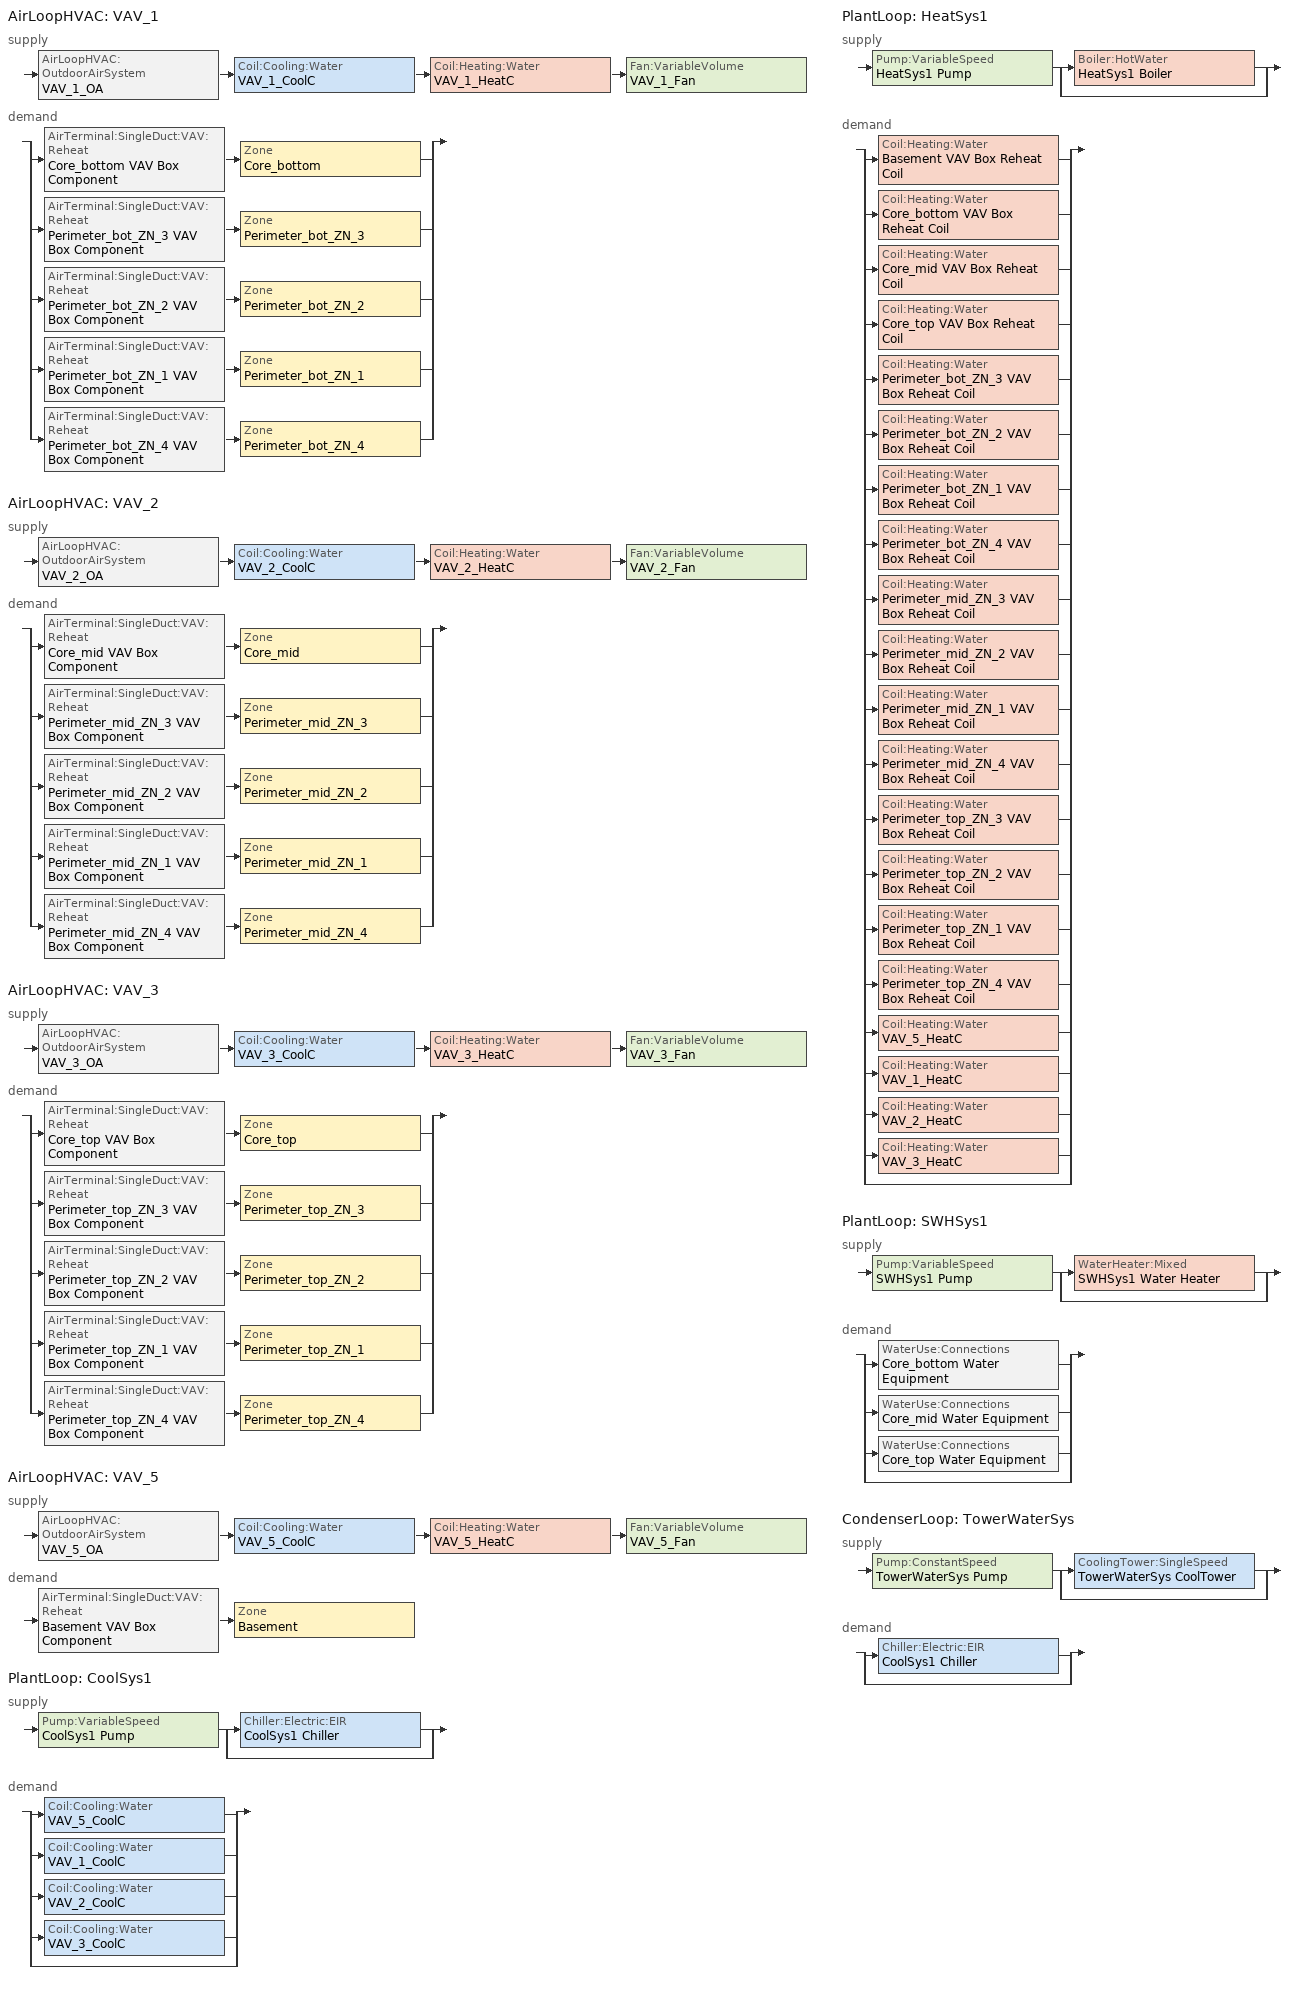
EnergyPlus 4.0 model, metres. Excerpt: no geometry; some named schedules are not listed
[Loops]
AirLoopHVAC 'VAV_1'
 supply: AirLoopHVAC:OutdoorAirSystem 'VAV_1_OA' > Coil:Cooling:Water 'VAV_1_CoolC' > Coil:Heating:Water 'VAV_1_HeatC' > Fan:VariableVolume 'VAV_1_Fan'
 demand: split
  | AirTerminal:SingleDuct:VAV:Reheat 'Core_bottom VAV Box Component' > Zone 'Core_bottom'
  | AirTerminal:SingleDuct:VAV:Reheat 'Perimeter_bot_ZN_3 VAV Box Component' > Zone 'Perimeter_bot_ZN_3'
  | AirTerminal:SingleDuct:VAV:Reheat 'Perimeter_bot_ZN_2 VAV Box Component' > Zone 'Perimeter_bot_ZN_2'
  | AirTerminal:SingleDuct:VAV:Reheat 'Perimeter_bot_ZN_1 VAV Box Component' > Zone 'Perimeter_bot_ZN_1'
  | AirTerminal:SingleDuct:VAV:Reheat 'Perimeter_bot_ZN_4 VAV Box Component' > Zone 'Perimeter_bot_ZN_4'
AirLoopHVAC 'VAV_2'
 supply: AirLoopHVAC:OutdoorAirSystem 'VAV_2_OA' > Coil:Cooling:Water 'VAV_2_CoolC' > Coil:Heating:Water 'VAV_2_HeatC' > Fan:VariableVolume 'VAV_2_Fan'
 demand: split
  | AirTerminal:SingleDuct:VAV:Reheat 'Core_mid VAV Box Component' > Zone 'Core_mid'
  | AirTerminal:SingleDuct:VAV:Reheat 'Perimeter_mid_ZN_3 VAV Box Component' > Zone 'Perimeter_mid_ZN_3'
  | AirTerminal:SingleDuct:VAV:Reheat 'Perimeter_mid_ZN_2 VAV Box Component' > Zone 'Perimeter_mid_ZN_2'
  | AirTerminal:SingleDuct:VAV:Reheat 'Perimeter_mid_ZN_1 VAV Box Component' > Zone 'Perimeter_mid_ZN_1'
  | AirTerminal:SingleDuct:VAV:Reheat 'Perimeter_mid_ZN_4 VAV Box Component' > Zone 'Perimeter_mid_ZN_4'
AirLoopHVAC 'VAV_3'
 supply: AirLoopHVAC:OutdoorAirSystem 'VAV_3_OA' > Coil:Cooling:Water 'VAV_3_CoolC' > Coil:Heating:Water 'VAV_3_HeatC' > Fan:VariableVolume 'VAV_3_Fan'
 demand: split
  | AirTerminal:SingleDuct:VAV:Reheat 'Core_top VAV Box Component' > Zone 'Core_top'
  | AirTerminal:SingleDuct:VAV:Reheat 'Perimeter_top_ZN_3 VAV Box Component' > Zone 'Perimeter_top_ZN_3'
  | AirTerminal:SingleDuct:VAV:Reheat 'Perimeter_top_ZN_2 VAV Box Component' > Zone 'Perimeter_top_ZN_2'
  | AirTerminal:SingleDuct:VAV:Reheat 'Perimeter_top_ZN_1 VAV Box Component' > Zone 'Perimeter_top_ZN_1'
  | AirTerminal:SingleDuct:VAV:Reheat 'Perimeter_top_ZN_4 VAV Box Component' > Zone 'Perimeter_top_ZN_4'
AirLoopHVAC 'VAV_5'
 supply: AirLoopHVAC:OutdoorAirSystem 'VAV_5_OA' > Coil:Cooling:Water 'VAV_5_CoolC' > Coil:Heating:Water 'VAV_5_HeatC' > Fan:VariableVolume 'VAV_5_Fan'
 demand: AirTerminal:SingleDuct:VAV:Reheat 'Basement VAV Box Component' > Zone 'Basement'
PlantLoop 'CoolSys1'
 supply: Pump:VariableSpeed 'CoolSys1 Pump' > split
  | Chiller:Electric:EIR 'CoolSys1 Chiller'
  | bypass
 demand: split
  | Coil:Cooling:Water 'VAV_5_CoolC'
  | Coil:Cooling:Water 'VAV_1_CoolC'
  | Coil:Cooling:Water 'VAV_2_CoolC'
  | Coil:Cooling:Water 'VAV_3_CoolC'
  | bypass
PlantLoop 'HeatSys1'
 supply: Pump:VariableSpeed 'HeatSys1 Pump' > split
  | Boiler:HotWater 'HeatSys1 Boiler'
  | bypass
 demand: split
  | Coil:Heating:Water 'Basement VAV Box Reheat Coil'
  | Coil:Heating:Water 'Core_bottom VAV Box Reheat Coil'
  | Coil:Heating:Water 'Core_mid VAV Box Reheat Coil'
  | Coil:Heating:Water 'Core_top VAV Box Reheat Coil'
  | Coil:Heating:Water 'Perimeter_bot_ZN_3 VAV Box Reheat Coil'
  | Coil:Heating:Water 'Perimeter_bot_ZN_2 VAV Box Reheat Coil'
  | Coil:Heating:Water 'Perimeter_bot_ZN_1 VAV Box Reheat Coil'
  | Coil:Heating:Water 'Perimeter_bot_ZN_4 VAV Box Reheat Coil'
  | Coil:Heating:Water 'Perimeter_mid_ZN_3 VAV Box Reheat Coil'
  | Coil:Heating:Water 'Perimeter_mid_ZN_2 VAV Box Reheat Coil'
  | Coil:Heating:Water 'Perimeter_mid_ZN_1 VAV Box Reheat Coil'
  | Coil:Heating:Water 'Perimeter_mid_ZN_4 VAV Box Reheat Coil'
  | Coil:Heating:Water 'Perimeter_top_ZN_3 VAV Box Reheat Coil'
  | Coil:Heating:Water 'Perimeter_top_ZN_2 VAV Box Reheat Coil'
  | Coil:Heating:Water 'Perimeter_top_ZN_1 VAV Box Reheat Coil'
  | Coil:Heating:Water 'Perimeter_top_ZN_4 VAV Box Reheat Coil'
  | Coil:Heating:Water 'VAV_5_HeatC'
  | Coil:Heating:Water 'VAV_1_HeatC'
  | Coil:Heating:Water 'VAV_2_HeatC'
  | Coil:Heating:Water 'VAV_3_HeatC'
  | bypass
PlantLoop 'SWHSys1'
 supply: Pump:VariableSpeed 'SWHSys1 Pump' > split
  | WaterHeater:Mixed 'SWHSys1 Water Heater'
  | bypass
 demand: split
  | WaterUse:Connections 'Core_bottom Water Equipment'
  | WaterUse:Connections 'Core_mid Water Equipment'
  | WaterUse:Connections 'Core_top Water Equipment'
  | bypass
CondenserLoop 'TowerWaterSys'
 supply: Pump:ConstantSpeed 'TowerWaterSys Pump' > split
  | CoolingTower:SingleSpeed 'TowerWaterSys CoolTower'
  | bypass
 demand: split
  | Chiller:Electric:EIR 'CoolSys1 Chiller'
  | bypass
[Fan:VariableVolume] Availability Schedule=HVACOperationSchd; Maximum Flow Rate {m3/s}=AUTOSIZE; Minimum Flow Rate {m3/s}=0; Motor In Airstream Fraction=1; Fan Coefficient 1=0.0407599; Fan Coefficient 2=0.088045; Fan Coefficient 3=-0.0729261; Fan Coefficient 4=0.94374; Fan Coefficient 5=0
Name | Fan Efficiency | Pressure Rise | Motor Efficiency
VAV_1_Fan | 0.6006 | 1017.592 | 0.924
VAV_2_Fan | 0.6175 | 1017.592 | 0.95
VAV_3_Fan | 0.6045 | 1017.592 | 0.93
VAV_5_Fan | 0.58175 | 1109.648 | 0.895
[Coil:Heating:Water] Availablility Schedule=ALWAYS_ON; U-Factor Times Area Value {W/K}=AUTOSIZE; Maximum Water Flow Rate {m3/s}=AUTOSIZE; Coil Peformance input method=UFactorTimesAreaAndDesignWaterFlowRate; Nominal Capacity=AUTOSIZE; Design Inlet Water Temperature=82.2; Design Inlet Air Temperature=16.6; Design Outlet Water Temperature=71.1; Design Outlet Air Temperature=32.2
Basement VAV Box Reheat Coil; Core_bottom VAV Box Reheat Coil; Core_mid VAV Box Reheat Coil; Core_top VAV Box Reheat Coil; Perimeter_bot_ZN_1 VAV Box Reheat Coil; Perimeter_bot_ZN_2 VAV Box Reheat Coil; Perimeter_bot_ZN_3 VAV Box Reheat Coil; Perimeter_bot_ZN_4 VAV Box Reheat Coil; Perimeter_mid_ZN_1 VAV Box Reheat Coil; Perimeter_mid_ZN_2 VAV Box Reheat Coil; Perimeter_mid_ZN_3 VAV Box Reheat Coil; Perimeter_mid_ZN_4 VAV Box Reheat Coil; Perimeter_top_ZN_1 VAV Box Reheat Coil; Perimeter_top_ZN_2 VAV Box Reheat Coil; Perimeter_top_ZN_3 VAV Box Reheat Coil; Perimeter_top_ZN_4 VAV Box Reheat Coil; VAV_1_HeatC; VAV_2_HeatC; VAV_3_HeatC; VAV_5_HeatC
[Coil:Cooling:Water] Availability Schedule=ALWAYS_ON; Design Water Flow Rate {m3/s}=AUTOSIZE; Design Air Flow Rate {m3/s}=AUTOSIZE; Design Inlet Water Temperature {C}=AUTOSIZE; Design Inlet Air Temperature {C}=AUTOSIZE; Design Outlet Air Temperature {C}=AUTOSIZE; Design Inlet Humidity Ratio {kg-H2O/kg-air}=AUTOSIZE; Design Outlet Humidity Ratio {kg-H2O/kg-air}=AUTOSIZE; Type of Analysise {*******}=SimpleAnalysis; Heat Exchanger Configuration {*********}=CrossFlow
VAV_3_CoolC; VAV_2_CoolC; VAV_1_CoolC; VAV_5_CoolC
[AirTerminal:SingleDuct:VAV:Reheat] Availability Schedule=ALWAYS_ON; Maximum Air Flow Rate {m3/s}=AUTOSIZE; Zone Minimum Air Flow Input Method=Constant; Constant Minimum Air Flow Fraction=0.3; Maximum Hot Water or Steam Flow Rate {m3/s}=AUTOSIZE; Minimum Hot Water or Steam Flow Rate {m3/s}=0; Convergence Tolerance=0.001; Damper Heating Action=NORMAL
Name | Reheat Coil
Basement VAV Box Component | Basement VAV Box Reheat Coil
Core_bottom VAV Box Component | Core_bottom VAV Box Reheat Coil
Core_mid VAV Box Component | Core_mid VAV Box Reheat Coil
Core_top VAV Box Component | Core_top VAV Box Reheat Coil
Perimeter_bot_ZN_1 VAV Box Component | Perimeter_bot_ZN_1 VAV Box Reheat Coil
Perimeter_bot_ZN_2 VAV Box Component | Perimeter_bot_ZN_2 VAV Box Reheat Coil
Perimeter_bot_ZN_3 VAV Box Component | Perimeter_bot_ZN_3 VAV Box Reheat Coil
Perimeter_bot_ZN_4 VAV Box Component | Perimeter_bot_ZN_4 VAV Box Reheat Coil
Perimeter_mid_ZN_1 VAV Box Component | Perimeter_mid_ZN_1 VAV Box Reheat Coil
Perimeter_mid_ZN_2 VAV Box Component | Perimeter_mid_ZN_2 VAV Box Reheat Coil
Perimeter_mid_ZN_3 VAV Box Component | Perimeter_mid_ZN_3 VAV Box Reheat Coil
Perimeter_mid_ZN_4 VAV Box Component | Perimeter_mid_ZN_4 VAV Box Reheat Coil
Perimeter_top_ZN_1 VAV Box Component | Perimeter_top_ZN_1 VAV Box Reheat Coil
Perimeter_top_ZN_2 VAV Box Component | Perimeter_top_ZN_2 VAV Box Reheat Coil
Perimeter_top_ZN_3 VAV Box Component | Perimeter_top_ZN_3 VAV Box Reheat Coil
Perimeter_top_ZN_4 VAV Box Component | Perimeter_top_ZN_4 VAV Box Reheat Coil
[Zone equipment]
Basement: Basement VAV Box Component
Core_bottom: Core_bottom VAV Box Component
Core_mid: Core_mid VAV Box Component
Core_top: Core_top VAV Box Component
Perimeter_bot_ZN_1: Perimeter_bot_ZN_1 VAV Box Component
Perimeter_bot_ZN_2: Perimeter_bot_ZN_2 VAV Box Component
Perimeter_bot_ZN_3: Perimeter_bot_ZN_3 VAV Box Component
Perimeter_bot_ZN_4: Perimeter_bot_ZN_4 VAV Box Component
Perimeter_mid_ZN_1: Perimeter_mid_ZN_1 VAV Box Component
Perimeter_mid_ZN_2: Perimeter_mid_ZN_2 VAV Box Component
Perimeter_mid_ZN_3: Perimeter_mid_ZN_3 VAV Box Component
Perimeter_mid_ZN_4: Perimeter_mid_ZN_4 VAV Box Component
Perimeter_top_ZN_1: Perimeter_top_ZN_1 VAV Box Component
Perimeter_top_ZN_2: Perimeter_top_ZN_2 VAV Box Component
Perimeter_top_ZN_3: Perimeter_top_ZN_3 VAV Box Component
Perimeter_top_ZN_4: Perimeter_top_ZN_4 VAV Box Component
[Sizing:Zone] Zone Cooling Design Supply Air Temperature {C}=12.8; Zone Heating Design Supply Air Temperature {C}=50; Zone Cooling Design Supply Air Humidity Ratio {kg-H20/kg-air}=0.0085; Zone Heating Design Supply Air Humidity Ratio {kg-H20/kg-air}=0.008; Outdoor Air Method=Flow/Person; Outside Air Flow per Person {(m3/s)/person}=0.01; Cooling Design Air Flow Method {Flow/Zone | DesignDay | DesignDayWithLimit}=DesignDay; Heating Design Air Flow Method {Flow/Zone | DesignDay}=DesignDay
Basement; Core_bottom; Core_mid; Core_top; Perimeter_bot_ZN_1; Perimeter_bot_ZN_2; Perimeter_bot_ZN_3; Perimeter_bot_ZN_4; Perimeter_mid_ZN_1; Perimeter_mid_ZN_2; Perimeter_mid_ZN_3; Perimeter_mid_ZN_4; Perimeter_top_ZN_1; Perimeter_top_ZN_2; Perimeter_top_ZN_3; Perimeter_top_ZN_4
[ZoneControl:Thermostat] Control Type Schedule=Dual Zone Control Type Sched
Name | Zone | Control 1
Basement Thermostat | Basement | Basement DualSPSched
Core_bottom Thermostat | Core_bottom | Core_bottom DualSPSched
Core_mid Thermostat | Core_mid | Core_mid DualSPSched
Core_top Thermostat | Core_top | Core_top DualSPSched
Perimeter_bot_ZN_1 Thermostat | Perimeter_bot_ZN_1 | Perimeter_bot_ZN_1 DualSPSched
Perimeter_bot_ZN_2 Thermostat | Perimeter_bot_ZN_2 | Perimeter_bot_ZN_2 DualSPSched
Perimeter_bot_ZN_3 Thermostat | Perimeter_bot_ZN_3 | Perimeter_bot_ZN_3 DualSPSched
Perimeter_bot_ZN_4 Thermostat | Perimeter_bot_ZN_4 | Perimeter_bot_ZN_4 DualSPSched
Perimeter_mid_ZN_1 Thermostat | Perimeter_mid_ZN_1 | Perimeter_mid_ZN_1 DualSPSched
Perimeter_mid_ZN_2 Thermostat | Perimeter_mid_ZN_2 | Perimeter_mid_ZN_2 DualSPSched
Perimeter_mid_ZN_3 Thermostat | Perimeter_mid_ZN_3 | Perimeter_mid_ZN_3 DualSPSched
Perimeter_mid_ZN_4 Thermostat | Perimeter_mid_ZN_4 | Perimeter_mid_ZN_4 DualSPSched
Perimeter_top_ZN_1 Thermostat | Perimeter_top_ZN_1 | Perimeter_top_ZN_1 DualSPSched
Perimeter_top_ZN_2 Thermostat | Perimeter_top_ZN_2 | Perimeter_top_ZN_2 DualSPSched
Perimeter_top_ZN_3 Thermostat | Perimeter_top_ZN_3 | Perimeter_top_ZN_3 DualSPSched
Perimeter_top_ZN_4 Thermostat | Perimeter_top_ZN_4 | Perimeter_top_ZN_4 DualSPSched
[ThermostatSetpoint:DualSetpoint] Heating Setpoint Temperature Schedule=HTGSETP_SCH; Cooling Setpoint Temperature Schedule=CLGSETP_SCH
Basement DualSPSched; Core_bottom DualSPSched; Core_mid DualSPSched; Core_top DualSPSched; Perimeter_bot_ZN_1 DualSPSched; Perimeter_bot_ZN_2 DualSPSched; Perimeter_bot_ZN_3 DualSPSched; Perimeter_bot_ZN_4 DualSPSched; Perimeter_mid_ZN_1 DualSPSched; Perimeter_mid_ZN_2 DualSPSched; Perimeter_mid_ZN_3 DualSPSched; Perimeter_mid_ZN_4 DualSPSched; Perimeter_top_ZN_1 DualSPSched; Perimeter_top_ZN_2 DualSPSched; Perimeter_top_ZN_3 DualSPSched; Perimeter_top_ZN_4 DualSPSched
[Sizing:System] Type Of Load To Size On {Sensible}=Sensible; Design Outdoor Air Flow Rate {m3/s}=AUTOSIZE; Minimum System Air Flow Ratio=0.3; Preheat Design Temperature {C}=7; Preheat Design Humidity Ratio {kg-H2O/kg-air}=0.008; Precool Design Temperature {C}=12.8; Precool Design Humidity Ratio {kg-H2O/kg-air}=0.008; Central Cooling Design Supply Air Temperature {C}=12.8; Central Heating Design Supply Air Temperature {C}=16.7; Sizing Option {Coincident | NonCoincident}=NonCoincident; 100% Outdoor Air in Cooling {Yes | No}=No; 100% Outdoor Air in Heating {Yes | No}=No; Central Cooling Design Supply Air Humidity Ratio {kg-H2O/kg-air}=0.0085; Central Heating Design Supply Air Humidity Ratio {kg-H2O/kg-air}=0.008; Cooling Design Air Flow Method=DesignDay; Heating Design Air Flow Method=DesignDay
VAV_1; VAV_2; VAV_3; VAV_5
[Controller:OutdoorAir] Minimum Outdoor Air Flow Rate {m3/s}=AUTOSIZE; Maximum Outdoor Air Flow Rate {m3/s}=AUTOSIZE; Economizer Control Type=DifferentialDryBulb; Economizer Control Action Type=ModulateFlow; Economizer Maximum Limit Dry-Bulb Temperature {C}=28; Economizer Maximum Limit Enthalpy {J/kg}=64000; Economizer Minimum Limit Dry-Bulb Temperature {C}=-100; Lockout Type=NoLockout; Minimum Limit Type=FixedMinimum; Minimum Outdoor Air Schedule=MinOA_MotorizedDamper_Sched
VAV_1_OA_Controller; VAV_2_OA_Controller; VAV_3_OA_Controller; VAV_5_OA_Controller
[SetpointManager:Scheduled]
Name | Control Variable {Temperature | others } | Schedule | Setpoint Node or NodeList | Control Variable {TEMP} | Setpoint Node
VAV_1 SAT setpoint | Temperature | Seasonal-Reset-Supply-Air-Temp-Sch | VAV_1 Supply Equipment Outlet Node
VAV_2 SAT setpoint | Temperature | Seasonal-Reset-Supply-Air-Temp-Sch | VAV_2 Supply Equipment Outlet Node
VAV_3 SAT setpoint | Temperature | Seasonal-Reset-Supply-Air-Temp-Sch | VAV_3 Supply Equipment Outlet Node
VAV_5 SAT setpoint | Temperature | Seasonal-Reset-Supply-Air-Temp-Sch | VAV_5 Supply Equipment Outlet Node
CoolSys1 Loop Setpoint Manager |  | CW-Loop-Temp-Schedule |  | Temperature | CoolSys1 Supply Outlet Node
HeatSys1 Loop Setpoint Manager |  | HW-Loop-Temp-Schedule |  | Temperature | HeatSys1 Supply Outlet Node
SWHSys1 Loop Setpoint Manager |  | SWHSys1-Loop-Temp-Schedule |  | Temperature | SWHSys1 Supply Outlet Node
[AirLoopHVAC] Design Supply Air Flow Rate {m3/s}=AUTOSIZE
VAV_1; VAV_2; VAV_3; VAV_5
[SetpointManager:MixedAir]
Name | Control Variable {Temperature} | Setpoint Node or NodeList | Control Variable
VAV_1_CoolC SAT Manager | Temperature | VAV_1_CoolC-VAV_1_HeatCNode
VAV_1_HeatC SAT Manager | Temperature | VAV_1_HeatC-VAV_1_FanNode
VAV_1_OAMixed Air Temp Manager |  | VAV_1_OA-VAV_1_CoolCNode | Temperature
VAV_2_CoolC SAT Manager | Temperature | VAV_2_CoolC-VAV_2_HeatCNode
VAV_2_HeatC SAT Manager | Temperature | VAV_2_HeatC-VAV_2_FanNode
VAV_2_OAMixed Air Temp Manager |  | VAV_2_OA-VAV_2_CoolCNode | Temperature
VAV_3_CoolC SAT Manager | Temperature | VAV_3_CoolC-VAV_3_HeatCNode
VAV_3_HeatC SAT Manager | Temperature | VAV_3_HeatC-VAV_3_FanNode
VAV_3_OAMixed Air Temp Manager |  | VAV_3_OA-VAV_3_CoolCNode | Temperature
VAV_5_CoolC SAT Manager | Temperature | VAV_5_CoolC-VAV_5_HeatCNode
VAV_5_HeatC SAT Manager | Temperature | VAV_5_HeatC-VAV_5_FanNode
VAV_5_OAMixed Air Temp Manager |  | VAV_5_OA-VAV_5_CoolCNode | Temperature
[Boiler:HotWater]
HeatSys1 Boiler: Fuel Type=NATURALGAS; Nominal Capacity {W}=AUTOSIZE; Nominal Thermal Efficiency=0.78; Design Water Outlet Temperature {C}=82.2; Design Water Flow Rate {m3/s}=AUTOSIZE; Minimum Part Load Ratio=0; Maximum Part Load Ratio=1.2; Optimum Part Load Ratio=1; Water Outlet Upper Temperature Limit {C}=95; Boiler Flow Mode=VariableFlow; Parasitic Electric Load=0; Sizing Factor=1
[Chiller:Electric:EIR]
CoolSys1 Chiller: Reference Capacity {W}=AUTOSIZE; Reference COP { }=5.5; Reference Leaving Chilled Water Temperature {C}=6.67; Reference Entering Condenser Fluid Temperature {C}=29.4; Reference Chilled Water Flow Rate {m3/s}=AutoSize; Reference Condenser Water Flow Rate {m3/s}=AutoSize; Cooling Capacity Function of Temperature Curve=TraneChillerClgCapFuncTemp; Electric Input to Cooling Output Ratio Function of Temperature Curve=TraneChillerEIRFuncTemp; Electric Input to Cooling Output Ratio Function of Part Load Ratio Curve=TraneChillerEIRFuncPLR; Minimum Part Load Ratio=0.15; Maximum Part Load Ratio=1; Optimum Part Load Ratio=0.8; Minimum Unloading Ratio=0.15; Condenser Type=WaterCooled; Condenser Fan Power Ratio {W/W}=0; Leaving Chilled Water Lower Temperature Limit {C}=2; Chiller Flow Mode=VariableFlow; Design Heat Recovery Water Flow Rate {m3/s}=0; Sizing Factor=1
[CoolingTower:SingleSpeed]
TowerWaterSys CoolTower: Design Water Flow Rate {m3/s}=AUTOSIZE; Design Air Flow Rate {m3/s}=AUTOSIZE; Fan Power At Design Air Flow Rate {W}=AUTOSIZE; U-Factor Times Area Value at Design Air Flow Rate {W/K}=AUTOSIZE; Air Flow Rate In Free Convection Regime {m3/s}=AUTOSIZE; U-Factor Times Area Value at Free Convection Air Flow Rate {W/K}=AUTOSIZE; Performance Input Method {NominalCapacity | UFactorTimesAreaAndDesignWaterFlowRate}=UFactorTimesAreaAndDesignWaterFlowRate; Evaporation Loss Mode { LossFactor | SaturatedExit }=SaturatedExit; Drift Loss Percent=0.008; Blowdown Calculation Mode { ConcentrationRatio | ScheduledRate }=ConcentrationRatio; Blowdown Concentration Ratio=3; Capacity Control  { FanCycling |  FluidBypass }=FanCycling; Sizing Factor=1
[Pump:VariableSpeed] Rated Flow Rate {m3/s}=AUTOSIZE; Rated Pump Head {Pa} [179352 Pa = 60 ft]=179352; Rated Power Consumption {W}=AUTOSIZE; Fraction of Motor Inefficiencies to Fluid Stream=0; Coefficient 1 of the Part Load Performance Curve=0; Coefficient 2 of the Part Load Performance Curve=1; Coefficient 3 of the Part Load Performance Curve=0; Coefficient 4 of the Part Load Performance Curve=0; Minimum Flow Rate {m3/s}=0; Pump Control Type {Continuous | Intermittent}=Intermittent
Name | Motor Efficiency
CoolSys1 Pump | 0.9
HeatSys1 Pump | 0.875
SWHSys1 Pump | 0.85
[Pump:ConstantSpeed]
TowerWaterSys Pump: Rated Flow Rate {m3/s}=AUTOSIZE; Rated Pump Head {Pa} [179352 Pa = 60 ft]=179352; Rated Power Consumption {W}=AUTOSIZE; Motor Efficiency=0.87; Fraction of Motor Inefficiencies to Fluid Stream=0; Pump Control Type {Continuous | Intermittent}=Intermittent
[PlantEquipmentList]
CoolSys1 Equipment List: CoolSys1 Chiller
HeatSys1 Equipment List: HeatSys1 Boiler
SWHSys1 Equipment List: SWHSys1 Water Heater
[CondenserEquipmentList]
TowerWaterSys Equipment List: TowerWaterSys CoolTower
[Sizing:Plant]
Name | Loop Type {COOLING | HEATING} | Design Loop Exit Temperature {C} | Design Loop Temperature Difference {C} | Loop Type {COOLING | HEATING | CONDENSER}
CoolSys1 | Cooling | 6.67 | 6.67
HeatSys1 | Heating | 82.2 | 11.1
TowerWaterSys |  | 29.4 | 5.6 | CONDENSER
SWHSys1 | Heating | 60 | 5
[Controller:WaterCoil] Control Variable {Temperature | HumidityRatio | TemperatureAndHumidityRatio | Flow}=Temperature; Maximum Actuated Flow {m3/s}=AUTOSIZE; Minimum Actuated Flow {m3/s}=0
Name | Action {Normal | Reverse} | Actuator Variable {Flow} | Actuator Variable {FLOW} | Controller Convergence Tolerance {delta C} [Delta temp from setpoint]
VAV_1_CoolC_Controller; VAV_2_CoolC_Controller; VAV_3_CoolC_Controller; VAV_5_CoolC_Controller | Reverse | Flow
VAV_1_HeatC_Controller; VAV_2_HeatC_Controller; VAV_3_HeatC_Controller; VAV_5_HeatC_Controller | Normal |  | Flow | 0.0001
[PlantEquipmentOperationSchemes] Control Scheme 1 Schedule=ALWAYS_ON
Name | Control Scheme 1 Object Type {*******} | Control Scheme 1
CoolSys1 Loop Operation Scheme List | PlantEquipmentOperation:CoolingLoad | CoolSys1 Operation Scheme
HeatSys1 Loop Operation Scheme List | PlantEquipmentOperation:HeatingLoad | HeatSys1 Operation Scheme
SWHSys1 Loop Operation Scheme List | PlantEquipmentOperation:HeatingLoad | SWHSys1 Operation Scheme
[CondenserEquipmentOperationSchemes]
TowerWaterSys Loop Operation Scheme List: Control Scheme 1 Object Type {*******}=PlantEquipmentOperation:CoolingLoad; Control Scheme 1=TowerWaterSys Operation Scheme; Control Scheme 1 Schedule=ALWAYS_ON
[PlantEquipmentOperation:HeatingLoad] Load Range 1 Lower Limit {W}=0; Load Range 1 Upper Limit {W}=1000000000000000
Name | Priority Control 1 Equipment List
HeatSys1 Operation Scheme | HeatSys1 Equipment List
SWHSys1 Operation Scheme | SWHSys1 Equipment List
[PlantEquipmentOperation:CoolingLoad] Load Range 1 Lower Limit {W}=0
Name | Load Range 1 Upper Limit {W} | Priority Control 1 Equipment List
CoolSys1 Operation Scheme | 100000000000000 | CoolSys1 Equipment List
TowerWaterSys Operation Scheme | 1000000000000 | TowerWaterSys Equipment List
[PlantLoop] Fluid Type {WATER}=Water; Maximum Loop Flow Rate {m3/s}=AUTOSIZE; Minimum Loop Flow Rate {m3/s}=0; Loop Volume {m3}=AUTOSIZE; Load Distribution Scheme {OPTIMAL | SEQUENTIAL}=Optimal
Name | Loop Equipment Operation Scheme | Maximum Loop Temperature {C} | Minimum Loop Temperature {C}
CoolSys1 | CoolSys1 Loop Operation Scheme List | 98 | 1
HeatSys1 | HeatSys1 Loop Operation Scheme List | 100 | 10
SWHSys1 | SWHSys1 Loop Operation Scheme List | 60 | 10
[CondenserLoop]
TowerWaterSys: Fluid Type {WATER}=Water; Loop Equipment Operation Scheme=TowerWaterSys Loop Operation Scheme List; Maximum Loop Temperature {C}=80; Minimum Loop Temperature {C}=5; Maximum Loop Flow Rate {m3/s}=AUTOSIZE; Minimum Loop Flow Rate {m3/s}=0; Loop Volume {m3}=AUTOSIZE; Load Distribution Scheme {OPTIMAL | SEQUENTIAL}=Sequential
[WaterHeater:Mixed]
SWHSys1 Water Heater: Tank Volume {m3}=0.7571; Setpoint Temperature Schedule=SWHSys1 Water Heater Setpoint Temperature Schedule Name; Deadband Temperature Difference {deltaC}=2; Maximum Temperature Limit {C}=82.2222; Heater Control Type {Cycle | Modulate}=Cycle; Heater Maximum Capacity {W}=845000; Heater Fuel Type=NATURALGAS; Heater Thermal Efficiency=0.8; Off Cycle Parasitic Fuel Consumption Rate {W}=20; Off Cycle Parasitic Fuel Type=NATURALGAS; Off Cycle Parasitic Heat Fraction To Tank=0.8; On Cycle Parasitic Fuel Type=NATURALGAS; Ambient Temperature Indicator {Schedule | Zone | Outdoors}=SCHEDULE; Ambient Temperature Schedule=SWHSys1 Water Heater Ambient Temperature Schedule Name; Off Cycle Loss Coefficient to Ambient Temperature {W/K}=6; On Cycle Loss Coefficient to Ambient Temperature {W/K}=6; Use Side Effectiveness=1; Source Side Effectiveness=1; Use Side Design Flow Rate=AUTOSIZE; Source Side Design Flow Rate=AUTOSIZE; Indirect Water Heater Recovery Time=1.5
[WaterUse:Equipment] Peak Flow Rate {m3/s}=2.24e-05; Flow Rate Fraction Schedule=BLDG_SWH_SCH; Target Temperature Schedule=Water Equipment Temp Sched; Hot Water Supply Temperature Schedule Name  {C}=Water Equipment Hot Supply Temp Sched; Sensible Fraction Schedule=Water Equipment Sensible fract sched; Latent Fraction Schedule=Water Equipment Latent fract sched
Name | Zone
Core_bottom Water Equipment | Core_bottom
Core_mid Water Equipment | Core_mid
Core_top Water Equipment | Core_top
[WaterUse:Connections]
Name | Water Use Equipment 1
Core_bottom Water Equipment | Core_bottom Water Equipment
Core_mid Water Equipment | Core_mid Water Equipment
Core_top Water Equipment | Core_top Water Equipment
[Schedule:Compact]
ALWAYS_ON: Through: 12/31, For: AllDays, Until: 24:00, 1
CLGSETP_SCH: Through: 12/31, For: Weekdays SummerDesignDay, Until: 06:00, 30, Until: 22:00, 24, Until: 24:00, 30, For: Saturday, Until: 06:00, 30, Until: 18:00, 24, Until: 24:00, 30, For WinterDesignDay, Until: 24:00, 30, For: AllOtherDays, Until: 24:00, 30
HTGSETP_SCH: Through: 12/31, For: Weekdays, Until: 06:00, 15.6, Until: 22:00, 21, Until: 24:00, 15.6, For SummerDesignDay, Until: 24:00, 15.6, For: Saturday, Until: 06:00, 15.6, Until: 18:00, 21, Until: 24:00, 15.6, For: WinterDesignDay, Until: 24:00, 21, For: AllOtherDays, Until: 24:00, 15.6
Seasonal-Reset-Supply-Air-Temp-Sch: Through: 12/31, For: AllDays, Until: 24:00, 12.8
MinOA_MotorizedDamper_Sched: Through: 12/31, For: Weekdays SummerDesignDay, Until: 07:00, 0, Until: 22:00, 1, Until: 24:00, 0, For: Saturday WinterDesignDay, Until: 07:00, 0, Until: 18:00, 1, Until: 24:00, 0, For: AllOtherDays, Until: 24:00, 0
Dual Zone Control Type Sched: Through: 12/31, For: AllDays, Until: 24:00, 4
HVACOperationSchd: Through: 12/31, For: Weekdays SummerDesignDay, Until: 06:00, 0, Until: 22:00, 1, Until: 24:00, 0, For: Saturday WinterDesignDay, Until: 06:00, 0, Until: 18:00, 1, Until: 24:00, 0, For: AllOtherDays, Until: 24:00, 0
CW-Loop-Temp-Schedule: Through: 12/31, For: AllDays, Until: 24:00, 6.7
HW-Loop-Temp-Schedule: Through: 12/31, For: AllDays, Until: 24:00, 82.2
BLDG_SWH_SCH: Fraction, Through: 12/31, For: Weekdays SummerDesignDay, Until: 05:00, 0.05, Until: 06:00, 0.08, Until: 07:00, 0.07, Until: 08:00, 0.19, Until: 09:00, 0.35, Until: 10:00, 0.38, Until: 11:00, 0.39, Until: 12:00, 0.47, Until: 13:00, 0.57, Until: 14:00, 0.54, Until: 15:00, 0.34, Until: 16:00, 0.33, Until: 17:00, 0.44, Until: 18:00, 0.26, Until: 19:00, 0.21, Until: 20:00, 0.15, Until: 21:00, 0.17, Until: 22:00, 0.08, Until: 24:00, 0.05, For: Saturday WinterDesignDay, Until: 05:00, 0.05, Until: 06:00, 0.08, Until: 07:00, 0.07, Until: 08:00, 0.11, Until: 09:00, 0.15, Until: 10:00, 0.21, Until: 11:00, 0.19, Until: 12:00, 0.23, Until: 13:00, 0.2, Until: 14:00, 0.19, Until: 15:00, 0.15, Until: 16:00, 0.13, Until: 17:00, 0.14, Until: 21:00, 0.07, Until: 22:00, 0.09, Until: 24:00, 0.05, For: AllOtherDays, Until: 05:00, 0.04, Until: 06:00, 0.07, Until: 11:00, 0.04, Until: 13:00, 0.06, Until: 14:00, 0.09, Until: 15:00, 0.06, Until: 21:00, 0.04, Until: 22:00, 0.07, Until: 24:00, 0.04
Water Equipment Latent fract sched: Through: 12/31, For: AllDays, Until: 24:00, 0.05
Water Equipment Sensible fract sched: Through: 12/31, For: AllDays, Until: 24:00, 0.2
SWHSys1 Water Heater Ambient Temperature Schedule Name: Through: 12/31, For: AllDays, Until: 24:00, 22
Water Equipment Temp Sched: Through: 12/31, For: AllDays, Until: 24:00, 48.8
Water Equipment Hot Supply Temp Sched: Through: 12/31, For: AllDays, Until: 24:00, 55
SWHSys1 Water Heater Setpoint Temperature Schedule Name; SWHSys1-Loop-Temp-Schedule: Through: 12/31, For: AllDays, Until: 24:00, 60
[Curve:Biquadratic] Minimum Value of x=0; Maximum Value of x=20; Minimum Value of y=0; Maximum Value of y=50
Name | Coefficient1 Const | Coefficient2 x | Coefficient3 x**2 | Coefficient4 y | Coefficient5 y**2 | Coefficient6 x*y
TraneChillerClgCapFuncTemp | 1.07E+00 | 4.29E-02 | 4.17E-04 | -0.0081 | -4.02e-05 | -0.000386
TraneChillerEIRFuncTemp | 4.68E-01 | -0.0138 | 6.98E-04 | 1.09E-02 | 4.62E-04 | -0.000682
[Curve:Quadratic]
TraneChillerEIRFuncPLR: Coefficient1 Const=1.41E-01; Coefficient2 x=6.55E-01; Coefficient3 x**2=2.03E-01; Minimum Value of x=0; Maximum Value of x=1.2
